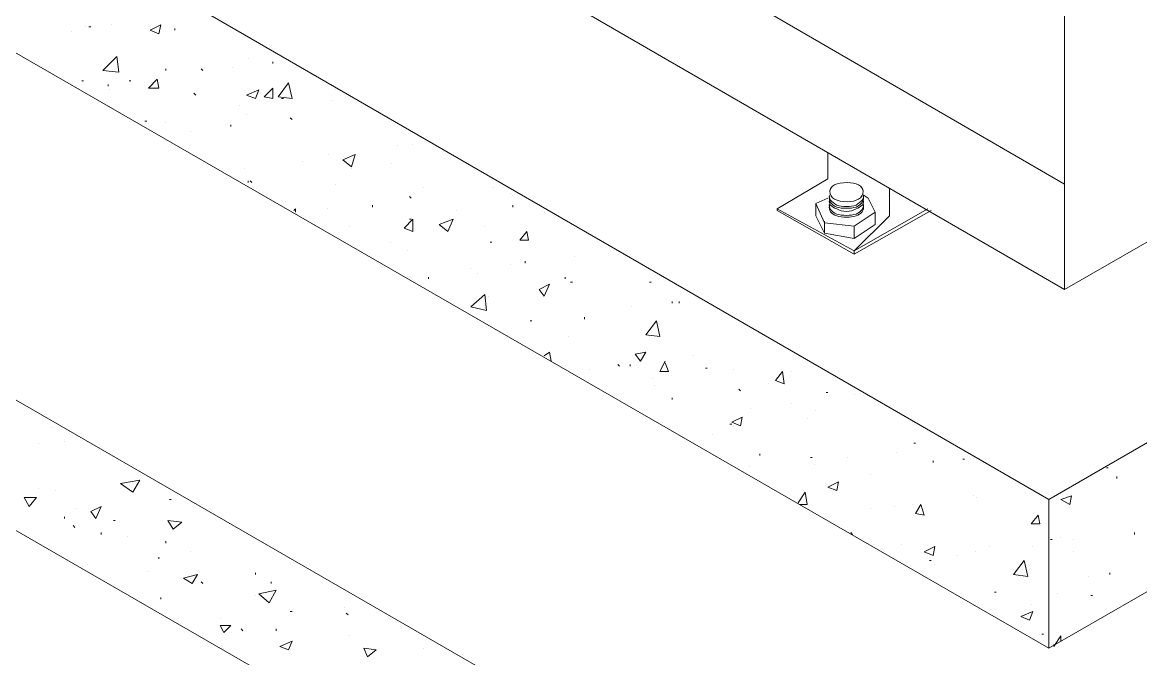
# Model space of a CAD drawing. Header units: millimetres. Extents: x 821 to 906, y 83 to 185.
# Drawn here: x 896.697 to 897.481, y 88.152 to 88.598 of the extents above; entities that cross this region are included whole.
import ezdxf

# ---------------------------------------------------------------- set-up
doc = ezdxf.new("R2010")
doc.units = ezdxf.units.MM
doc.layers.add('C.EMPOTRADO EN PARED Y TECHO', color=210, linetype='Continuous', lineweight=40)

# ---------------------------------------------------------------- blocks, each defined once
blk = doc.blocks.new('htrhfdhdfhfd')
at = {"color": 7, "linetype": 'Continuous', "lineweight": 5, "true_color": 0x000007}
for points in [[(463.9455, 125.7836), (463.5991, 125.5847), (463.5991, 126.4433), (462.6427, 126.9969)], [(460.672, 126.4731), (465.0974, 123.919), (465.0974, 124.0416), (460.672, 126.5974)], [(462.6427, 126.3124), (462.3113, 126.1218), (463.5842, 125.3858)], [(463.5991, 125.5847), (462.6427, 126.1383), (462.6427, 126.1383)], [(463.0306, 126.014), (463.5991, 125.6842), (463.5991, 125.6842)], [(463.5842, 125.245), (462.3113, 125.9792), (462.3113, 125.9792)], [(462.6776, 125.8334), (462.6759, 125.8334), (462.6759, 125.8334)], [(462.7339, 125.83), (462.7438, 125.835), (462.7438, 125.835)], [(462.7422, 125.8267), (462.7438, 125.835), (462.7438, 125.835)], [(462.7571, 125.83), (462.7571, 125.8317), (462.7571, 125.8317)], [(462.7339, 125.83), (462.7422, 125.8267), (462.7422, 125.8267)], [(462.6892, 125.7919), (462.7024, 125.8052), (462.7024, 125.8052)], [(462.7041, 125.7903), (462.7024, 125.8052), (462.7024, 125.8052)], [(462.8499, 125.7985), (462.8499, 125.8002), (462.8499, 125.8002)], [(462.6892, 125.7919), (462.7041, 125.7903), (462.7041, 125.7903)], [(462.7488, 125.7919), (462.7488, 125.7936), (462.7488, 125.7936)], [(462.7836, 125.7919), (462.782, 125.7936), (462.782, 125.7936)], [(462.6709, 125.782), (462.6693, 125.782), (462.6693, 125.782)], [(462.6941, 125.777), (462.6941, 125.7787), (462.6941, 125.7787)], [(462.7157, 125.782), (462.714, 125.782), (462.714, 125.782)], [(462.7322, 125.7753), (462.7405, 125.7836), (462.7405, 125.7836)], [(462.7422, 125.7753), (462.7405, 125.7836), (462.7405, 125.7836)], [(462.8549, 125.7671), (462.8648, 125.7803), (462.8648, 125.7803)], [(462.8682, 125.7654), (462.8648, 125.7803), (462.8648, 125.7803)], [(462.7322, 125.7753), (462.7422, 125.7753), (462.7422, 125.7753)], [(462.777, 125.7687), (462.7753, 125.7704), (462.7753, 125.7704)], [(462.8251, 125.7687), (462.8367, 125.7737), (462.8367, 125.7737)], [(462.8251, 125.7687), (462.8334, 125.7654), (462.8334, 125.7654)], [(462.8334, 125.7654), (462.8367, 125.7737), (462.8367, 125.7737)], [(462.8416, 125.7671), (462.8499, 125.7753), (462.8499, 125.7753)], [(462.8416, 125.7671), (462.8499, 125.7654), (462.8499, 125.7654)], [(462.8499, 125.7654), (462.8499, 125.7753), (462.8499, 125.7753)], [(462.8549, 125.7671), (462.8682, 125.7654), (462.8682, 125.7654)], [(462.8599, 125.7654), (462.8582, 125.7654), (462.8582, 125.7654)], [(462.8682, 125.7455), (462.8665, 125.7472), (462.8665, 125.7472)], [(463.5842, 125.245), (463.5842, 125.3858), (464.2157, 125.7505)], [(462.7306, 125.7438), (462.7289, 125.7438), (462.7289, 125.7438)], [(462.8101, 125.7389), (462.8101, 125.7405), (462.8101, 125.7405)], [(463.4698, 125.661), (463.4002, 125.6212), (463.3273, 125.661), (463.3753, 125.6892), (463.3753, 125.714)], [(462.9162, 125.7074), (462.9278, 125.7124), (462.9278, 125.7124)], [(462.9162, 125.7074), (462.9245, 125.7008), (462.9245, 125.7008)], [(462.9245, 125.7008), (462.9278, 125.7124), (462.9278, 125.7124)], [(462.8267, 125.6858), (462.8267, 125.6875), (462.8267, 125.6875)], [(462.83, 125.6858), (462.8284, 125.6875), (462.8284, 125.6875)], [(462.9809, 125.6709), (462.9792, 125.6726), (462.9792, 125.6726)], [(463.4002, 125.6212), (463.4334, 125.6543), (463.4334, 125.6809)], [(462.9444, 125.6626), (462.9444, 125.6643), (462.9444, 125.6643)], [(463.077, 125.6626), (463.077, 125.6643), (463.077, 125.6643)], [(462.8698, 125.6593), (462.8715, 125.661), (462.8715, 125.661)], [(462.8715, 125.6577), (462.8715, 125.661), (462.8715, 125.661)], [(462.9742, 125.6427), (462.9825, 125.651), (462.9825, 125.651)], [(462.9809, 125.651), (462.9792, 125.651), (462.9792, 125.651)], [(462.9825, 125.6394), (462.9825, 125.651), (462.9825, 125.651)], [(463.0074, 125.6461), (463.0206, 125.651), (463.0206, 125.651)], [(463.0157, 125.6394), (463.0206, 125.651), (463.0206, 125.651)], [(463.3273, 125.661), (463.3273, 125.6593), (463.3273, 125.6593)], [(463.4731, 125.6593), (463.4002, 125.6179), (463.3273, 125.6593)], [(462.9742, 125.6427), (462.9825, 125.6394), (462.9825, 125.6394)], [(463.0074, 125.6461), (463.0157, 125.6394), (463.0157, 125.6394)], [(463.0571, 125.6295), (463.0555, 125.6295), (463.0555, 125.6295)], [(463.0836, 125.6311), (463.0903, 125.6394), (463.0903, 125.6394)], [(463.0836, 125.6311), (463.0919, 125.6311), (463.0919, 125.6311)], [(463.0919, 125.6311), (463.0903, 125.6394), (463.0903, 125.6394)], [(463.4002, 125.6179), (463.4002, 125.6212), (463.4002, 125.6212)], [(463.0886, 125.6096), (463.0886, 125.6113), (463.0886, 125.6113)], [(463.5842, 125.245), (464.2157, 125.6079), (464.2157, 125.6079)], [(462.9974, 125.5947), (462.9974, 125.5963), (462.9974, 125.5963)], [(463.1019, 125.5847), (463.1118, 125.5897), (463.1118, 125.5897)], [(463.1068, 125.5781), (463.1118, 125.5897), (463.1118, 125.5897)], [(463.1267, 125.5947), (463.1267, 125.5963), (463.1267, 125.5963)], [(463.1334, 125.5914), (463.1317, 125.5914), (463.1317, 125.5914)], [(463.2079, 125.5914), (463.2063, 125.5914), (463.2063, 125.5914)], [(463.0372, 125.5682), (463.0505, 125.5798), (463.0505, 125.5798)], [(463.0521, 125.5648), (463.0505, 125.5798), (463.0505, 125.5798)], [(463.1019, 125.5847), (463.1068, 125.5781), (463.1068, 125.5781)], [(463.0372, 125.5682), (463.0521, 125.5648), (463.0521, 125.5648)], [(463.2278, 125.5715), (463.2278, 125.5731), (463.2278, 125.5731)], [(463.2345, 125.5715), (463.2345, 125.5731), (463.2345, 125.5731)], [(463.145, 125.5566), (463.145, 125.5582), (463.145, 125.5582)], [(463.0952, 125.5549), (463.0936, 125.5549), (463.0936, 125.5549)], [(463.203, 125.5416), (463.2129, 125.5549), (463.2129, 125.5549)], [(463.2162, 125.54), (463.2129, 125.5549), (463.2129, 125.5549)], [(463.203, 125.5416), (463.2162, 125.54), (463.2162, 125.54)], [(463.1068, 125.5218), (463.1118, 125.5251), (463.1118, 125.5251)], [(463.1135, 125.5168), (463.1118, 125.5251), (463.1118, 125.5251)], [(463.193, 125.5234), (463.203, 125.5251), (463.203, 125.5251)], [(463.198, 125.5168), (463.203, 125.5251), (463.203, 125.5251)], [(463.1781, 125.5118), (463.1764, 125.5135), (463.1764, 125.5135)], [(463.188, 125.5118), (463.188, 125.5135), (463.188, 125.5135)], [(463.193, 125.5234), (463.198, 125.5168), (463.198, 125.5168)], [(463.2162, 125.5068), (463.2212, 125.5168), (463.2212, 125.5168)], [(463.2245, 125.5068), (463.2212, 125.5151), (463.2212, 125.5151)], [(463.2162, 125.5068), (463.2245, 125.5068), (463.2245, 125.5068)], [(463.261, 125.5101), (463.2593, 125.5101), (463.2593, 125.5101)], [(463.3256, 125.4985), (463.3322, 125.5068), (463.3322, 125.5068)], [(463.3339, 125.4952), (463.3322, 125.5068), (463.3322, 125.5068)], [(463.3256, 125.4985), (463.3339, 125.4952), (463.3339, 125.4952)], [(463.2278, 125.4803), (463.2278, 125.482), (463.2278, 125.482)], [(463.2925, 125.4886), (463.2908, 125.4903), (463.2908, 125.4903)], [(463.3753, 125.4869), (463.3737, 125.4869), (463.3737, 125.4869)], [(463.2842, 125.4588), (463.2941, 125.4637), (463.2941, 125.4637)], [(463.2925, 125.4555), (463.2941, 125.4637), (463.2941, 125.4637)], [(463.2842, 125.4571), (463.2825, 125.4571), (463.2825, 125.4571)], [(463.2842, 125.4588), (463.2925, 125.4555), (463.2925, 125.4555)], [(463.4582, 125.4389), (463.4566, 125.4389), (463.4566, 125.4389)], [(463.3107, 125.4273), (463.3107, 125.4289), (463.3107, 125.4289)], [(463.3604, 125.4256), (463.3588, 125.4256), (463.3588, 125.4256)], [(463.4748, 125.4206), (463.4748, 125.4223), (463.4748, 125.4223)], [(463.5046, 125.424), (463.503, 125.424), (463.503, 125.424)], [(463.6405, 125.4157), (463.6389, 125.4157), (463.6389, 125.4157)], [(463.6488, 125.4057), (463.6488, 125.4074), (463.6488, 125.4074)], [(462.7057, 125.4008), (462.724, 125.4041), (462.724, 125.4041)], [(462.7057, 125.4008), (462.7173, 125.3925), (462.7173, 125.3925)], [(462.7173, 125.3925), (462.724, 125.4041), (462.724, 125.4041)], [(463.3753, 125.3974), (463.3853, 125.4024), (463.3853, 125.4024)], [(463.3753, 125.3974), (463.3836, 125.3941), (463.3836, 125.3941)], [(463.3836, 125.3941), (463.3853, 125.4024), (463.3853, 125.4024)], [(462.6146, 125.3875), (462.6262, 125.3875), (462.6262, 125.3875)], [(462.6146, 125.3875), (462.6195, 125.3792), (462.6195, 125.3792)], [(462.6195, 125.3792), (462.6262, 125.3875), (462.6262, 125.3875)], [(463.3472, 125.3825), (463.3538, 125.3925), (463.3538, 125.3925)], [(463.3555, 125.3809), (463.3538, 125.3925), (463.3538, 125.3925)], [(463.5958, 125.3858), (463.6057, 125.3892), (463.6057, 125.3892)], [(463.6041, 125.3809), (463.6057, 125.3892), (463.6057, 125.3892)], [(462.6776, 125.3742), (462.6875, 125.3792), (462.6875, 125.3792)], [(462.6825, 125.3676), (462.6875, 125.3792), (462.6875, 125.3792)], [(462.7538, 125.3858), (462.7521, 125.3858), (462.7521, 125.3858)], [(463.3488, 125.3809), (463.3555, 125.3809), (463.3555, 125.3809)], [(463.4582, 125.3726), (463.4632, 125.3809), (463.4632, 125.3809)], [(463.4665, 125.3709), (463.4632, 125.3809), (463.4632, 125.3809)], [(463.5958, 125.3858), (463.6041, 125.3809), (463.6041, 125.3809)], [(462.6527, 125.3676), (462.6527, 125.3693), (462.6527, 125.3693)], [(462.6776, 125.3742), (462.6825, 125.3676), (462.6825, 125.3676)], [(462.7008, 125.3659), (462.6991, 125.3659), (462.6991, 125.3659)], [(462.7505, 125.3659), (462.7637, 125.3643), (462.7637, 125.3643)], [(462.7505, 125.3659), (462.7555, 125.3577), (462.7555, 125.3577)], [(463.4582, 125.3726), (463.4665, 125.3709), (463.4665, 125.3709)], [(463.5676, 125.3626), (463.5742, 125.3709), (463.5742, 125.3709)], [(463.5759, 125.3626), (463.5742, 125.3709), (463.5742, 125.3709)], [(462.6626, 125.3593), (462.661, 125.361), (462.661, 125.361)], [(462.6875, 125.3527), (462.6875, 125.3543), (462.6875, 125.3543)], [(462.7555, 125.3577), (462.7637, 125.3643), (462.7637, 125.3643)], [(463.3985, 125.3527), (463.3969, 125.3543), (463.3969, 125.3543)], [(463.3985, 125.3527), (463.3969, 125.3543), (463.3969, 125.3543)], [(463.5676, 125.3626), (463.5759, 125.3626), (463.5759, 125.3626)], [(463.6654, 125.3527), (463.6654, 125.3543), (463.6654, 125.3543)], [(462.7488, 125.3444), (462.7488, 125.3461), (462.7488, 125.3461)], [(463.5875, 125.3477), (463.5858, 125.3477), (463.5858, 125.3477)], [(463.4665, 125.3361), (463.4764, 125.3411), (463.4764, 125.3411)], [(463.4665, 125.3361), (463.4748, 125.3328), (463.4748, 125.3328)], [(463.4748, 125.3328), (463.4764, 125.3411), (463.4764, 125.3411)], [(462.7422, 125.3295), (462.7422, 125.3311), (462.7422, 125.3311)], [(463.4731, 125.3278), (463.4715, 125.3278), (463.4715, 125.3278)], [(463.551, 125.3146), (463.561, 125.3278), (463.561, 125.3278)], [(463.5643, 125.3129), (463.561, 125.3278), (463.561, 125.3278)], [(462.7654, 125.3113), (462.7787, 125.3146), (462.7787, 125.3146)], [(462.7737, 125.3063), (462.7787, 125.3146), (462.7787, 125.3146)], [(462.8334, 125.3146), (462.8334, 125.3162), (462.8334, 125.3162)], [(463.551, 125.3146), (463.5643, 125.3129), (463.5643, 125.3129)], [(463.6422, 125.3146), (463.6422, 125.3162), (463.6422, 125.3162)], [(462.7654, 125.3113), (462.7737, 125.3063), (462.7737, 125.3063)], [(462.7836, 125.3063), (462.782, 125.3079), (462.782, 125.3079)], [(462.8483, 125.3063), (462.8483, 125.3079), (462.8483, 125.3079)], [(462.7438, 125.2914), (462.7438, 125.293), (462.7438, 125.293)], [(462.8367, 125.2963), (462.8532, 125.2997), (462.8532, 125.2997)], [(462.8367, 125.2963), (462.8466, 125.288), (462.8466, 125.288)], [(462.8466, 125.288), (462.8532, 125.2997), (462.8532, 125.2997)], [(463.5345, 125.298), (463.5328, 125.298), (463.5328, 125.298)], [(463.6256, 125.2947), (463.624, 125.2947), (463.624, 125.2947)], [(462.8682, 125.2798), (462.8665, 125.2798), (462.8665, 125.2798)], [(462.9212, 125.2764), (462.9195, 125.2781), (462.9195, 125.2781)], [(463.5577, 125.2748), (463.5693, 125.2798), (463.5693, 125.2798)], [(463.5577, 125.2748), (463.5659, 125.2715), (463.5659, 125.2715)], [(463.5659, 125.2715), (463.5693, 125.2798), (463.5693, 125.2798)], [(462.8002, 125.2665), (462.8101, 125.2665), (462.8101, 125.2665)], [(462.8002, 125.2665), (462.8035, 125.2599), (462.8035, 125.2599)], [(462.8035, 125.2599), (462.8101, 125.2665), (462.8101, 125.2665)], [(462.8217, 125.2615), (462.8201, 125.2632), (462.8201, 125.2632)], [(462.8532, 125.2615), (462.8532, 125.2632), (462.8532, 125.2632)], [(462.8566, 125.2466), (462.8682, 125.2516), (462.8682, 125.2516)], [(462.8648, 125.2433), (462.8682, 125.2516), (462.8682, 125.2516)], [(463.5792, 125.2582), (463.5776, 125.2582), (463.5776, 125.2582)], [(463.5892, 125.2466), (463.5958, 125.2566), (463.5958, 125.2566)], [(463.5958, 125.2516), (463.5958, 125.2566), (463.5958, 125.2566)], [(462.8566, 125.2466), (462.8648, 125.2433), (462.8648, 125.2433)], [(462.9361, 125.245), (462.9477, 125.2433), (462.9477, 125.2433)], [(462.9361, 125.245), (462.9394, 125.2367), (462.9394, 125.2367)], [(462.9394, 125.2367), (462.9477, 125.2433), (462.9477, 125.2433)], [(463.5892, 125.2466), (463.5892, 125.2483), (463.5892, 125.2483)]]:
    blk.add_lwpolyline(points, dxfattribs=at)
for points in [[(462.6726, 125.8334), (462.6726, 125.8334)], [(462.6974, 125.835), (462.6974, 125.835)], [(462.6593, 125.8284), (462.6593, 125.8284)], [(462.8267, 125.8035), (462.8267, 125.8035)], [(462.8118, 125.7952), (462.8118, 125.7952)], [(462.6958, 125.7737), (462.6958, 125.7737)], [(462.9096, 125.7737), (462.9096, 125.7737)], [(462.8184, 125.7588), (462.8184, 125.7588)], [(462.9063, 125.7637), (462.9063, 125.7637)], [(462.8251, 125.7505), (462.8251, 125.7505)], [(462.7488, 125.7422), (462.7488, 125.7422)], [(462.772, 125.7339), (462.772, 125.7339)], [(462.9676, 125.7206), (462.9676, 125.7206)], [(462.9825, 125.7223), (462.9825, 125.7223)], [(462.8781, 125.7057), (462.8781, 125.7057)], [(462.903, 125.7124), (462.903, 125.7124)], [(462.9626, 125.7041), (462.9626, 125.7041)], [(463.0206, 125.7124), (463.0206, 125.7124)], [(462.8234, 125.6991), (462.8234, 125.6991)], [(462.9245, 125.6991), (462.9245, 125.6991)], [(462.9096, 125.6842), (462.9096, 125.6842)], [(462.9925, 125.6809), (462.9925, 125.6809)], [(463.0588, 125.6809), (463.0588, 125.6809)], [(463.0753, 125.6759), (463.0753, 125.6759)], [(462.8615, 125.6676), (462.8615, 125.6676)], [(462.9013, 125.661), (462.9013, 125.661)], [(463.024, 125.6593), (463.024, 125.6593)], [(463.1068, 125.6577), (463.1068, 125.6577)], [(462.9229, 125.6444), (462.9229, 125.6444)], [(463.0505, 125.6444), (463.0505, 125.6444)], [(463.135, 125.6427), (463.135, 125.6427)], [(462.961, 125.6295), (462.961, 125.6295)], [(462.9776, 125.6212), (462.9776, 125.6212)], [(463.135, 125.6162), (463.135, 125.6162)], [(463.0372, 125.6046), (463.0372, 125.6046)], [(463.0438, 125.5997), (463.0438, 125.5997)], [(463.0753, 125.6079), (463.0753, 125.6079)], [(463.2113, 125.6013), (463.2113, 125.6013)], [(463.0538, 125.5781), (463.0538, 125.5781)], [(463.1897, 125.5682), (463.1897, 125.5682)], [(463.2113, 125.5516), (463.2113, 125.5516)], [(463.13, 125.54), (463.13, 125.54)], [(463.2477, 125.5218), (463.2477, 125.5218)], [(463.1499, 125.5085), (463.1499, 125.5085)], [(463.2858, 125.5085), (463.2858, 125.5085)], [(463.3405, 125.5068), (463.3405, 125.5068)], [(463.2096, 125.5002), (463.2096, 125.5002)], [(463.2113, 125.4936), (463.2113, 125.4936)], [(463.319, 125.4952), (463.319, 125.4952)], [(463.4002, 125.4853), (463.4002, 125.4853)], [(463.3024, 125.472), (463.3024, 125.472)], [(463.3405, 125.477), (463.3405, 125.477)], [(463.3555, 125.4621), (463.3555, 125.4621)], [(463.3637, 125.4704), (463.3637, 125.4704)], [(462.6411, 125.4538), (462.6411, 125.4538)], [(462.6278, 125.4389), (462.6278, 125.4389)], [(462.6527, 125.4405), (462.6527, 125.4405)], [(463.2659, 125.4472), (463.2659, 125.4472)], [(463.44, 125.4306), (463.44, 125.4306)], [(463.3621, 125.419), (463.3621, 125.419)], [(463.3936, 125.4256), (463.3936, 125.4256)], [(463.3008, 125.4173), (463.3008, 125.4173)], [(463.4151, 125.409), (463.4151, 125.409)], [(462.7173, 125.4008), (462.7173, 125.4008)], [(462.6278, 125.3958), (462.6278, 125.3958)], [(462.6444, 125.3941), (462.6444, 125.3941)], [(463.5129, 125.3892), (463.5129, 125.3892)], [(463.5162, 125.3875), (463.5162, 125.3875)], [(462.6643, 125.3776), (462.6643, 125.3776)], [(463.4151, 125.3776), (463.4151, 125.3776)], [(463.4383, 125.3792), (463.4383, 125.3792)], [(463.4549, 125.3809), (463.4549, 125.3809)], [(462.8085, 125.3626), (462.8085, 125.3626)], [(462.7124, 125.351), (462.7124, 125.351)], [(463.5958, 125.3494), (463.5958, 125.3494)], [(463.6074, 125.3477), (463.6074, 125.3477)], [(462.772, 125.3361), (462.772, 125.3361)], [(463.445, 125.3427), (463.445, 125.3427)], [(463.5146, 125.3361), (463.5146, 125.3361)], [(463.5278, 125.3411), (463.5278, 125.3411)], [(463.5693, 125.3411), (463.5693, 125.3411)], [(463.6074, 125.3361), (463.6074, 125.3361)], [(462.6742, 125.3245), (462.6742, 125.3245)], [(463.4764, 125.3245), (463.4764, 125.3245)], [(463.498, 125.3328), (463.498, 125.3328)], [(462.7322, 125.3179), (462.7322, 125.3179)], [(463.5593, 125.3195), (463.5593, 125.3195)], [(463.6223, 125.3129), (463.6223, 125.3129)], [(462.8334, 125.2947), (462.8334, 125.2947)], [(463.5925, 125.2963), (463.5925, 125.2963)], [(462.9179, 125.2831), (462.9179, 125.2831)], [(463.5295, 125.2814), (463.5295, 125.2814)], [(463.5676, 125.2864), (463.5676, 125.2864)], [(462.8002, 125.2731), (462.8002, 125.2731)], [(462.9229, 125.2566), (462.9229, 125.2566)], [(462.8035, 125.245), (462.8035, 125.245)], [(462.9925, 125.245), (462.9925, 125.245)]]:
    blk.add_lwpolyline(points, close=True, dxfattribs=at)
at = {"color": 7, "linetype": 'Continuous', "lineweight": 9, "true_color": 0x000007}
for points in [[(463.4002, 125.6444), (463.4201, 125.6577), (463.4135, 125.6709), (463.4085, 125.6742)], [(463.3753, 125.6709), (463.3637, 125.6659), (463.372, 125.6477), (463.4002, 125.6444), (463.4201, 125.6577)], [(463.3637, 125.6543), (463.3637, 125.656), (463.3637, 125.656)], [(463.4002, 125.6328), (463.4201, 125.6461), (463.4201, 125.6577)], [(463.372, 125.6477), (463.372, 125.6494), (463.372, 125.6494)], [(463.4002, 125.6328), (463.4002, 125.6345), (463.4002, 125.6345)]]:
    blk.add_lwpolyline(points, dxfattribs=at)
for points in [[(463.372, 125.6477), (463.3637, 125.6659), (463.3637, 125.6543), (463.372, 125.6378)], [(463.3637, 125.6659), (463.3637, 125.6659)], [(463.4002, 125.6444), (463.372, 125.6477), (463.372, 125.6378), (463.4002, 125.6328)], [(463.372, 125.6378), (463.372, 125.6378)], [(463.372, 125.6378), (463.372, 125.6378)]]:
    blk.add_lwpolyline(points, close=True, dxfattribs=at)
for points, knots in [([(463.377, 125.6776), (463.377, 125.6709), (463.3836, 125.6676), (463.3936, 125.6676), (463.3936, 125.6676), (463.4019, 125.6676), (463.4085, 125.6709), (463.4085, 125.6776), (463.4085, 125.6776), (463.4085, 125.6825), (463.4019, 125.6858), (463.3936, 125.6858), (463.3936, 125.6858), (463.3836, 125.6858), (463.377, 125.6825), (463.377, 125.6776)], [0, 0, 0, 0, 0.0625, 0.0625, 0.0625, 0.062501, 0.125, 0.125, 0.125, 0.125001, 0.1875, 0.1875, 0.1875, 0.187501, 1, 1, 1, 1]), ([(463.377, 125.6742), (463.3753, 125.6709), (463.3787, 125.6676), (463.3836, 125.6643), (463.3836, 125.6643), (463.3886, 125.6626), (463.3969, 125.6626), (463.4019, 125.6643), (463.4019, 125.6643), (463.4068, 125.6676), (463.4101, 125.6709), (463.4085, 125.6742)], [0, 0, 0, 0, 0.083333, 0.083333, 0.083333, 0.083334, 0.166667, 0.166667, 0.166667, 0.166668, 1, 1, 1, 1]), ([(463.377, 125.6726), (463.3753, 125.6693), (463.3787, 125.6643), (463.3836, 125.6626), (463.3836, 125.6626), (463.3886, 125.661), (463.3969, 125.661), (463.4019, 125.6626), (463.4019, 125.6626), (463.4068, 125.6643), (463.4101, 125.6693), (463.4085, 125.6726)], [0, 0, 0, 0, 0.083333, 0.083333, 0.083333, 0.083334, 0.166667, 0.166667, 0.166667, 0.166668, 1, 1, 1, 1]), ([(463.377, 125.6693), (463.3753, 125.6659), (463.3787, 125.6626), (463.3836, 125.661), (463.3836, 125.661), (463.3886, 125.6577), (463.3969, 125.6577), (463.4019, 125.661), (463.4019, 125.661), (463.4068, 125.6626), (463.4101, 125.6659), (463.4085, 125.6693)], [0, 0, 0, 0, 0.083333, 0.083333, 0.083333, 0.083334, 0.166667, 0.166667, 0.166667, 0.166668, 1, 1, 1, 1]), ([(463.377, 125.6659), (463.3753, 125.6626), (463.3787, 125.6577), (463.3836, 125.656), (463.3836, 125.656), (463.3886, 125.6543), (463.3969, 125.6543), (463.4019, 125.656), (463.4019, 125.656), (463.4068, 125.6577), (463.4101, 125.6626), (463.4085, 125.6659)], [0, 0, 0, 0, 0.083333, 0.083333, 0.083333, 0.083334, 0.166667, 0.166667, 0.166667, 0.166668, 1, 1, 1, 1]), ([(463.377, 125.6643), (463.3753, 125.6593), (463.3787, 125.656), (463.3836, 125.6543), (463.3836, 125.6543), (463.3886, 125.6527), (463.3969, 125.6527), (463.4019, 125.6543), (463.4019, 125.6543), (463.4068, 125.656), (463.4101, 125.6593), (463.4085, 125.6643)], [0, 0, 0, 0, 0.083333, 0.083333, 0.083333, 0.083334, 0.166667, 0.166667, 0.166667, 0.166668, 1, 1, 1, 1])]:
    blk.add_open_spline(points, degree=3, knots=knots, dxfattribs=at)

msp = doc.modelspace()

# ---------------------------------------------------------------- block references
at = {"layer": 'C.EMPOTRADO EN PARED Y TECHO', "lineweight": 25, "xscale": 0.7403935568954524, "yscale": 0.7403935568954524, "zscale": 0.7403935568954524}
msp.add_blockref('htrhfdhdfhfd', (554.18148, -4.57126), dxfattribs=at)

doc.saveas('drawing.dxf')
